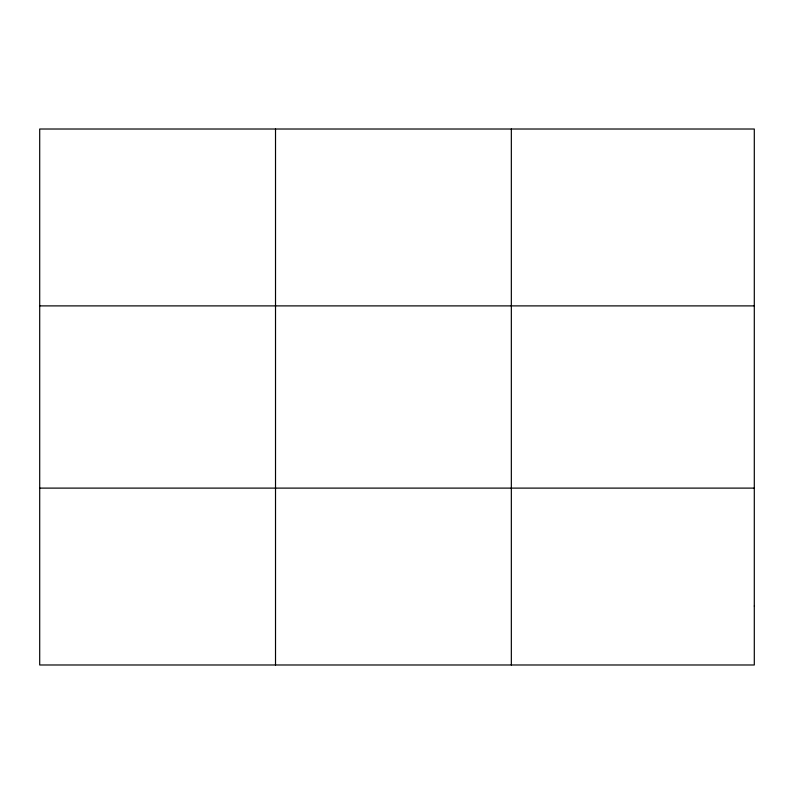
<?xml version="1.0" encoding="UTF-8"?>
<svg xmlns="http://www.w3.org/2000/svg" width="794" height="794" viewBox="0 0 794 794"><rect width="100%" height="100%" fill="white"/><g stroke="black" fill="none" stroke-linecap="round" stroke-linejoin="round"><path stroke-width="1.19" d="M275.518 664.985L275.518 129.015M511.336 664.985L511.336 129.015M39.7 305.889L754.3 305.889M39.7 488.112L754.3 488.112M754.3 606.03L754.3 664.985L39.7 664.985L39.7 129.015L754.3 129.015L754.3 606.03"/></g></svg>
